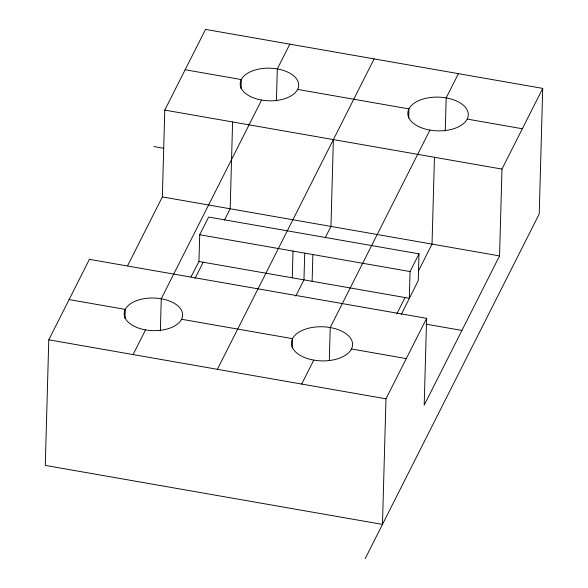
<?xml version="1.0" encoding="UTF-8"?>
<svg xmlns="http://www.w3.org/2000/svg" width="588" height="588" viewBox="0 0 588 588"><rect width="100%" height="100%" fill="white"/><g stroke="black" fill="none" stroke-linecap="round" stroke-linejoin="round"><path stroke-width="0.88" d="M48.782 339.82L45.276 465.409L382.472 524.408L385.978 398.818L426.623 318.336L89.427 259.337L48.782 339.82L385.978 398.818M124.987 318.564L125.244 309.398L69.105 299.579M127.625 265.702L162.354 196.914L164.78 110.088L205.528 29.4L542.724 88.398L539.218 213.988L365.207 558.6M160.37 330.846L161.259 298.763L261.594 100.056M191.019 276.86L198.957 261.484L199.707 234.752L208.644 217.053L419.001 253.854L418.252 280.594L401.251 314.521M232.605 121.959L230.18 208.784L224.44 220.155M241.036 88.707L241.293 79.571L185.154 69.744M276.419 100.923L277.315 68.936L289.825 44.151M292.273 277.815L293.022 251.076M292.287 347.846L292.545 338.673L181.567 319.255A29.246 16.31 1.6 0 1 132.52 325.34A29.246 16.31 1.6 0 1 146.133 298.388A29.246 16.31 1.6 0 1 181.567 319.255M304.716 253.127L303.967 279.859L295.786 296.073M312.118 281.284L312.867 254.553M333.381 139.591L330.956 226.417L325.215 237.787M329.302 360.576L330.221 327.545L429.924 130.095M408.667 118.063L408.917 108.898L297.616 89.42A29.246 16.31 1.6 0 1 248.57 95.513A29.246 16.31 1.6 0 1 262.182 68.553A29.246 16.31 1.6 0 1 297.616 89.42M419.001 253.854L410.064 271.56L409.314 298.292L198.957 261.484M426.623 318.336L424.198 405.161L499.55 255.912L501.976 169.087L542.724 88.398M434.451 157.275L432.026 244.101L418.487 270.906M445.256 130.896L446.182 97.895L458.427 73.647M133.086 354.571L145.545 329.89M195.01 278.44L203.191 262.226M217.384 369.315L374.122 58.903M301.681 384.067L313.779 360.106M396.849 313.757L405.036 297.543M467.181 119.092A30.253 16.876 1.6 0 0 430.526 97.505A30.253 16.876 1.6 0 0 416.444 125.391A30.253 16.876 1.6 0 0 467.181 119.092L522.35 128.743M164.78 110.088L501.976 169.087M153.85 146.559L163.662 148.279M162.354 196.914L499.55 255.912M199.707 234.752L410.064 271.56M425.874 324.128L461.925 330.434M351.462 348.978A30.591 17.059 1.6 0 0 314.389 327.149A30.591 17.059 1.6 0 0 300.152 355.35A30.591 17.059 1.6 0 0 351.462 348.978L406.301 358.577"/></g></svg>
